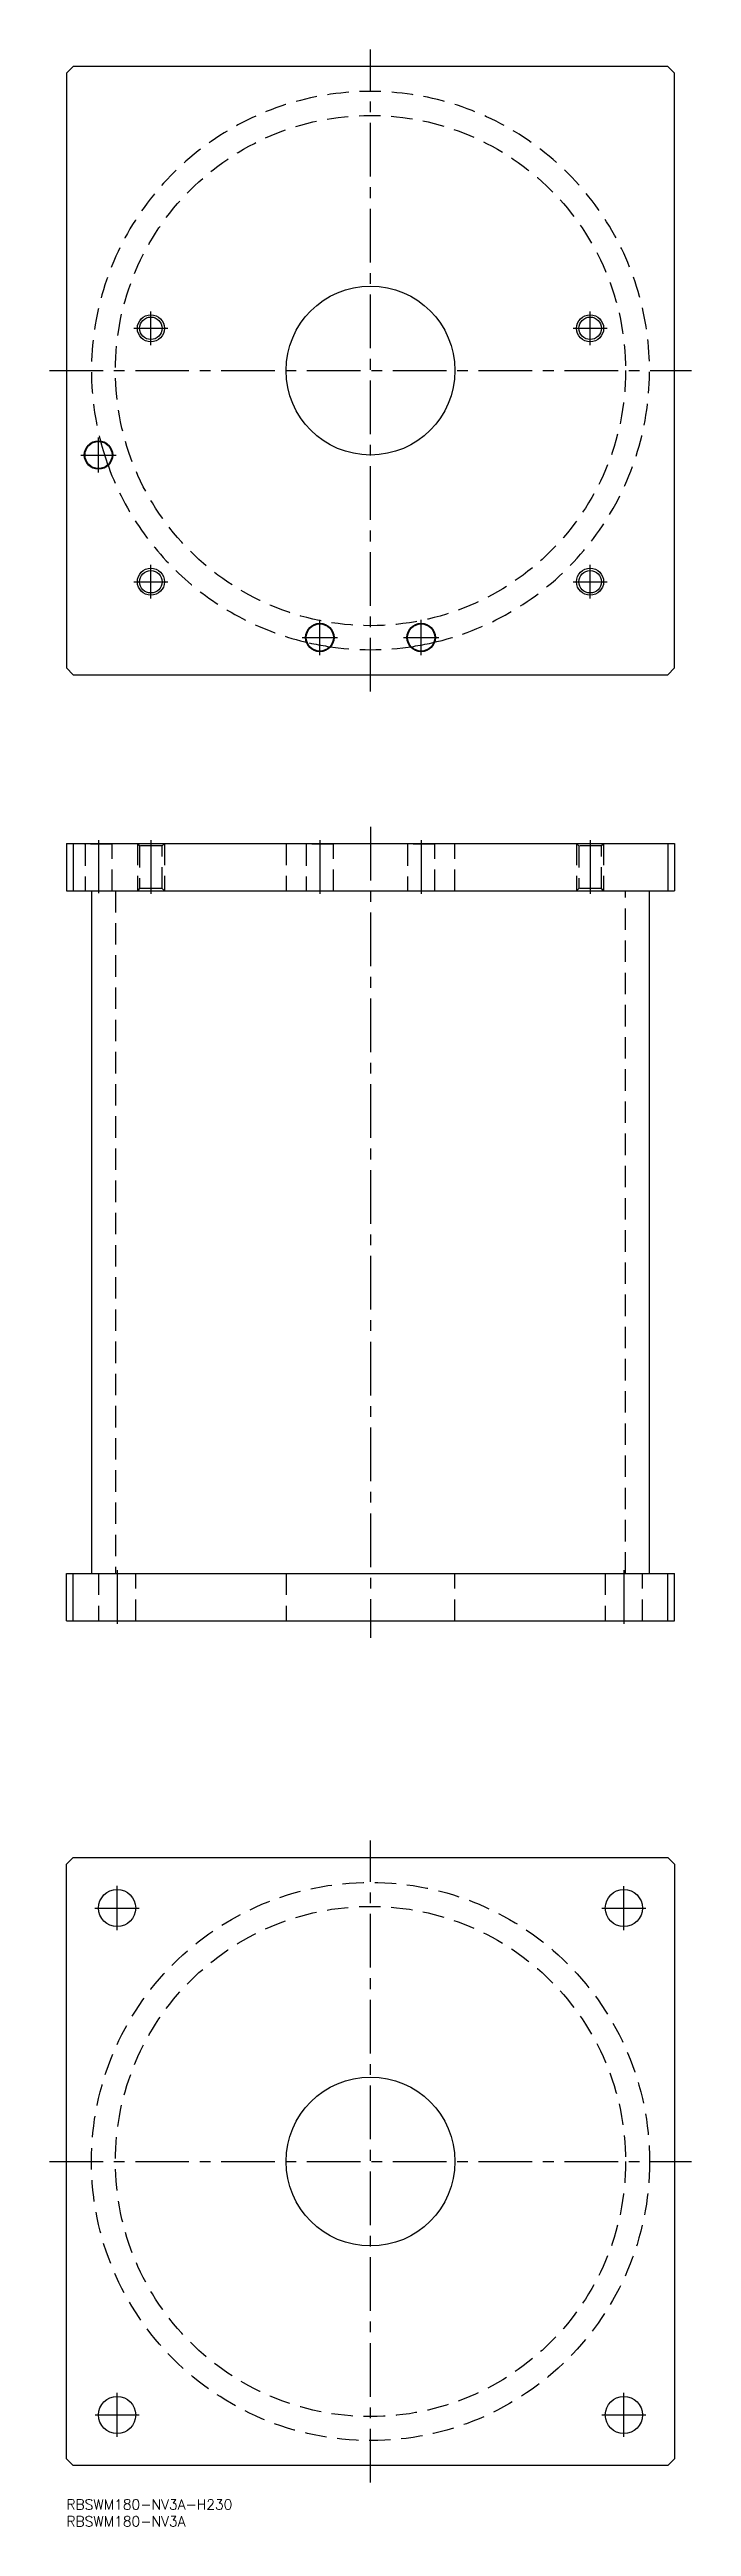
# Model space of a CAD drawing. Extents: x -5 to 185, y -8 to 725.
import ezdxf

# ---------------------------------------------------------------- set-up
doc = ezdxf.new("R2010")
doc.units = 0
doc.header["$LTSCALE"] = 0.5
doc.linetypes.add('CENTER', pattern=[50.8, 31.75, -6.35, 6.35, -6.35])
doc.linetypes.add('DASHED', pattern=[19.05, 12.7, -6.35])
for name, color, linetype in [('MSM_CENTER', 1, 'CENTER'), ('MSM_CONTINUOUS', 7, 'CONTINUOUS'), ('MSM_DASHED', 4, 'DASHED'), ('MSM_NARROW', 5, 'CONTINUOUS'), ('MSM_PART_NUMBER', 7, 'CONTINUOUS')]:
    doc.layers.add(name, color=color, linetype=linetype)
doc.styles.get("Standard").update_dxf_attribs({"font": 'txt.shx', "height": 3, "bigfont": 'bigfont.shx'})

msp = doc.modelspace()

# ---------------------------------------------------------------- linework, layer by layer
at = {"layer": 'MSM_CENTER'}
for p, q in [((90, 535), (90, 725)), ((25, 637.5), (25, 647.5)), ((155, 637.5), (155, 647.5)), ((20, 642.5), (30, 642.5)), ((150, 642.5), (160, 642.5)), ((-5, 630), (185, 630)), ((9.5, 599.8), (9.5, 610.2)), ((4.3, 605), (14.7, 605)), ((25, 562.5), (25, 572.5)), ((155, 562.5), (155, 572.5)), ((20, 567.5), (30, 567.5)), ((150, 567.5), (160, 567.5)), ((69.8, 551), (80.2, 551)), ((75, 545.8), (75, 556.2)), ((99.8, 551), (110.2, 551)), ((105, 545.8), (105, 556.2)), ((90, 495), (90, 255)), ((9.5, 491), (9.5, 475.3)), ((25, 491), (25, 475)), ((75, 491), (75, 475)), ((105, 491), (105, 475)), ((155, 491), (155, 475)), ((15, 275), (15, 259)), ((165, 275), (165, 259)), ((90, 5), (90, 195)), ((15, 168.44), (15, 181.56)), ((165, 168.5), (165, 181.5)), ((8.44, 175), (21.56, 175)), ((158.5, 175), (171.5, 175)), ((-5, 100), (185, 100)), ((15, 18.5), (15, 31.5)), ((165, 18.5), (165, 31.5)), ((8.5, 25), (21.5, 25)), ((158.5, 25), (171.5, 25))]:
    msp.add_line(p, q, dxfattribs=at)
at = {"layer": 'MSM_CONTINUOUS'}
for p, q in [((2, 720), (0, 718)), ((178, 720), (2, 720)), ((180, 718), (178, 720)), ((0, 718), (0, 542)), ((180, 542), (180, 718)), ((0, 542), (2, 540)), ((2, 540), (178, 540)), ((178, 540), (180, 542)), ((0, 490), (0, 476)), ((0, 490), (180, 490)), ((2, 490), (2, 476)), ((178, 490), (178, 476)), ((180, 490), (180, 476)), ((0, 476), (180, 476)), ((7.4, 476), (7.4, 274)), ((172.6, 274), (172.6, 476)), ((0, 260), (0, 274)), ((0, 274), (180, 274)), ((2, 260), (2, 274)), ((178, 260), (178, 274)), ((180, 260), (180, 274)), ((0, 260), (180, 260)), ((0, 188), (2, 190)), ((0, 12), (0, 188)), ((2, 190), (178, 190)), ((178, 190), (180, 188)), ((180, 188), (180, 12)), ((2, 10), (0, 12)), ((178, 10), (2, 10)), ((180, 12), (178, 10))]:
    msp.add_line(p, q, dxfattribs=at)
for centre, radius in [((90, 630), 25), ((25, 642.5), 3.3235), ((155, 642.5), 3.3235), ((9.5, 605), 4.2), ((9.5, 605), 4), ((25, 567.5), 3.3235), ((155, 567.5), 3.3235), ((75, 551), 4.2), ((75, 551), 4), ((105, 551), 4.2), ((105, 551), 4), ((15, 175), 5.5), ((165, 175), 5.5), ((90, 100), 25), ((15, 25), 5.5), ((165, 25), 5.5)]:
    msp.add_circle(centre, radius, dxfattribs=at)
for start, end in [(193.8760225, 199.3563251), (257.3287305, 261.1693355), (278.8306645, 282.6712695)]:
    msp.add_arc((90, 630), 82.6, start, end, dxfattribs=at)
at = {"layer": 'MSM_DASHED'}
for p, q in [((5.3, 490), (5.5, 489.8)), ((5.5, 489.8), (5.5, 476)), ((13.5, 489.8), (5.5, 489.8)), ((13.5, 489.8), (13.7, 490)), ((13.5, 476), (13.5, 489.8)), ((21, 490), (21.6765, 489.3235)), ((21, 490), (21, 476)), ((21.6765, 489.3235), (21.6765, 476.6765)), ((28.3235, 489.3235), (21.6765, 489.3235)), ((28.3235, 489.3235), (29, 490)), ((28.3235, 476.6765), (28.3235, 489.3235)), ((29, 490), (29, 476)), ((65, 490), (65, 476)), ((70.8, 490), (71, 489.8)), ((71, 489.8), (71, 476)), ((79, 489.8), (71, 489.8)), ((79, 489.8), (79.2, 490)), ((79, 476), (79, 489.8)), ((100.8, 490), (101, 489.8)), ((101, 489.8), (101, 476)), ((109, 489.8), (101, 489.8)), ((109, 489.8), (109.2, 490)), ((109, 476), (109, 489.8)), ((115, 476), (115, 490)), ((151, 490), (151.6765, 489.3235)), ((151, 490), (151, 476)), ((151.6765, 489.3235), (151.6765, 476.6765)), ((158.3235, 489.3235), (151.6765, 489.3235)), ((158.3235, 489.3235), (159, 490)), ((158.3235, 476.6765), (158.3235, 489.3235)), ((159, 490), (159, 476)), ((21.6765, 476.6765), (21, 476)), ((28.3235, 476.6765), (21.6765, 476.6765)), ((29, 476), (28.3235, 476.6765)), ((151.6765, 476.6765), (151, 476)), ((158.3235, 476.6765), (151.6765, 476.6765)), ((159, 476), (158.3235, 476.6765)), ((14.5, 476), (14.5, 274)), ((165.5, 274), (165.5, 476)), ((9.5, 274), (9.5, 260)), ((20.5, 260), (20.5, 274)), ((65, 274), (65, 260)), ((115, 260), (115, 274)), ((159.5, 274), (159.5, 260)), ((170.5, 260), (170.5, 274))]:
    msp.add_line(p, q, dxfattribs=at)
for centre, radius in [((90, 630), 75.5), ((90, 100), 82.6), ((90, 100), 75.5)]:
    msp.add_circle(centre, radius, dxfattribs=at)
for start, end in [(282.6712695, 195.1489793), (199.3563251, 257.3287305), (261.1693355, 278.8306645)]:
    msp.add_arc((90, 630), 82.6, start, end, dxfattribs=at)
at = {"layer": 'MSM_NARROW'}
for centre in [(25, 642.5), (155, 642.5), (25, 567.5), (155, 567.5)]:
    msp.add_circle(centre, 4, dxfattribs=at)

# ---------------------------------------------------------------- texts
at = {"layer": 'MSM_PART_NUMBER'}
for s, p in [('RBSWM180-NV3A-H230', (0, -3)), ('RBSWM180-NV3A', (0, -8))]:
    msp.add_text(s, height=3, dxfattribs=at).set_placement(p)

doc.saveas('drawing.dxf')
